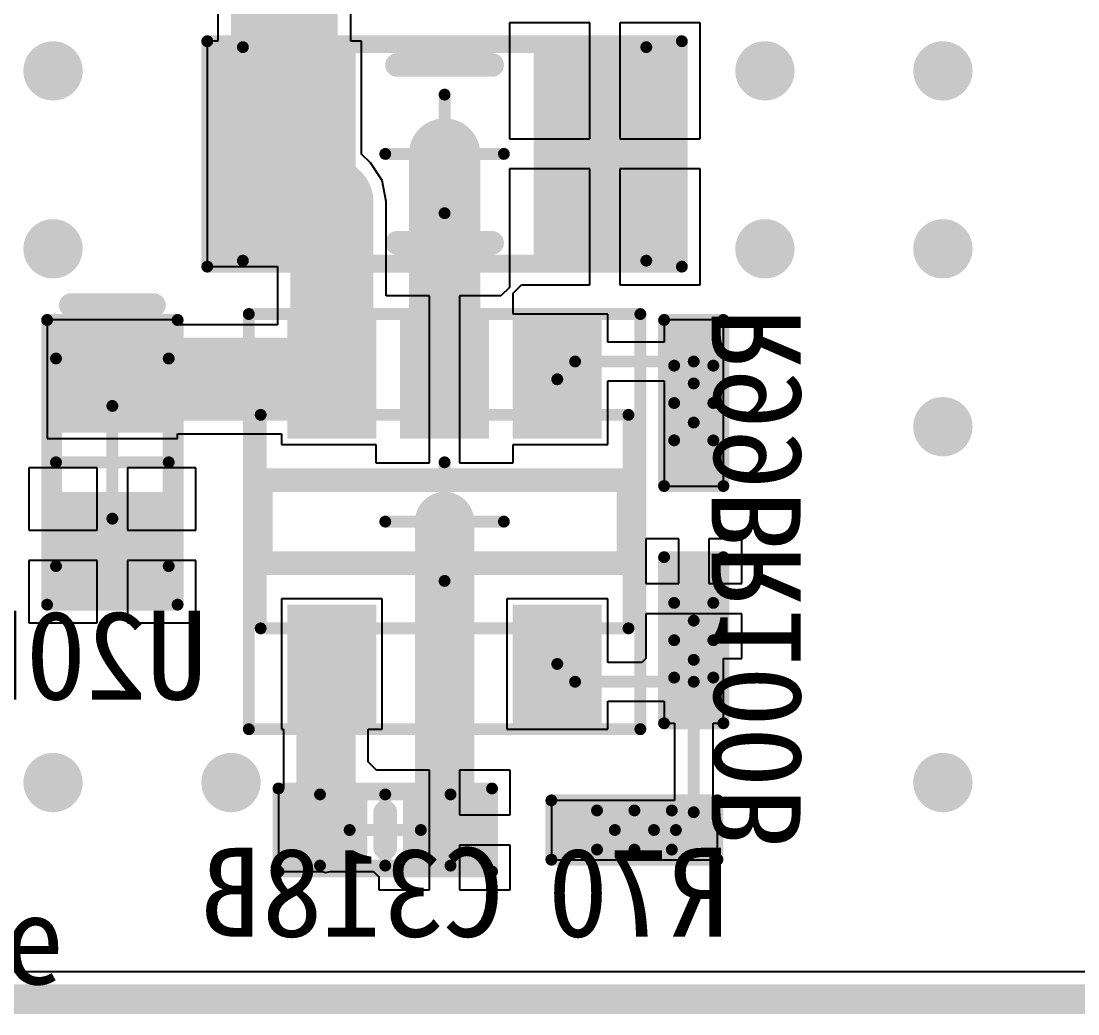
# Model space of a CAD drawing. Header units: millimetres. Extents: x 15 to 120, y 22 to 104.
# Drawn here: x 58.23 to 67.14, y 25.05 to 33.42 of the extents above; entities that cross this region are included whole.
import ezdxf

# ---------------------------------------------------------------- set-up
doc = ezdxf.new("R2010")
doc.units = ezdxf.units.MM
for name, color, linetype in [('BottomLayer', 5, 'Continuous'), ('BottomOverlay', 54, 'Continuous'), ('BottomPaste', 16, 'Continuous'), ('BottomSolder', 6, 'Continuous'), ('KeepOutLayer', 6, 'Continuous'), ('Mechanical1', 6, 'Continuous'), ('Mechanical13', 56, 'Continuous'), ('Mechanical15', 56, 'Continuous'), ('MultiLayer', 9, 'Continuous'), ('TopLayer', 1, 'Continuous')]:
    doc.layers.add(name, color=color, linetype=linetype)

msp = doc.modelspace()

# ---------------------------------------------------------------- linework, layer by layer
at = {"layer": 'BottomLayer'}
for p, q in [((61.0107746, 33.24999954), (61.0107746, 35.94000178)), ((59.88922744, 35.70772132), (59.88922744, 33.24999954)), ((63.0230007, 33.40399974), (62.3460018, 33.40399974)), ((62.3460018, 33.40399974), (62.3460018, 32.42700144)), ((63.0230007, 32.42700144), (63.0230007, 33.40399974)), ((63.9539996, 33.40399974), (63.27700069999999, 33.40399974)), ((63.27700069999999, 33.40399974), (63.27700069999999, 32.42700144)), ((63.9539996, 32.42700144), (63.9539996, 33.40399974)), ((59.88922744, 33.24999954), (59.80000232, 33.24999954)), ((59.80000232, 33.24999954), (59.80000232, 31.35000334)), ((61.09999972, 33.24999954), (61.0107746, 33.24999954)), ((61.09999972, 32.29886606), (61.09999972, 33.24999954)), ((62.3460018, 32.42700144), (63.0230007, 32.42700144)), ((63.27700069999999, 32.42700144), (63.9539996, 32.42700144)), ((61.17443187999999, 32.2244339), (61.09999972, 32.29886606)), ((61.27389066, 32.07558228), (61.17443187999999, 32.2244339)), ((63.0230007, 32.17300144), (62.3460018, 32.17300144)), ((62.3460018, 32.17300144), (62.3460018, 31.19600822)), ((63.0230007, 31.19600314), (63.0230007, 32.17300144)), ((63.9539996, 32.17300144), (63.27700069999999, 32.17300144)), ((63.27700069999999, 32.17300144), (63.27700069999999, 31.19600314)), ((63.9539996, 31.19600314), (63.9539996, 32.17300144)), ((61.30881565999999, 31.90000224), (61.27389066, 32.07558228)), ((61.30881565999999, 31.10399926), (61.30881565999999, 31.90000224)), ((59.80000232, 31.35000334), (60.39118478, 31.35000334)), ((60.39118478, 31.35000334), (60.39118478, 30.8588156)), ((62.34599672, 31.17470778), (62.2752882, 31.10399926)), ((62.3460018, 31.19600822), (62.34599672, 31.19600822)), ((62.34599672, 31.19600822), (62.34599672, 31.17470778)), ((62.37900655999999, 31.12529462), (62.44971508, 31.19600314)), ((62.44971508, 31.19600314), (63.0230007, 31.19600314)), ((63.27700069999999, 31.19600314), (63.9539996, 31.19600314)), ((61.67300085999999, 31.10399926), (61.30881565999999, 31.10399926)), ((61.67300085999999, 30.40000016), (61.67300085999999, 31.10399926)), ((62.2752882, 31.10399926), (61.92700086, 31.10399926)), ((61.92700086, 31.10399926), (61.92700086, 30.40000016)), ((62.37900148, 30.94999906), (62.37900148, 31.10399418)), ((62.37900148, 31.10399418), (62.37900655999999, 31.10399418)), ((62.37900655999999, 31.10399418), (62.37900655999999, 31.12529462)), ((63.17499938, 30.94999906), (62.37900148, 30.94999906)), ((63.17499938, 30.71236174), (63.17499938, 30.94999906)), ((59.54999773999999, 30.89999916), (58.44999994, 30.89999916)), ((58.44999994, 30.89999916), (58.44999994, 29.90000116)), ((59.54999773999999, 30.8588156), (59.54999773999999, 30.89999916)), ((60.39118478, 30.8588156), (59.54999773999999, 30.8588156)), ((64.15000377999999, 30.9000017), (63.65000478, 30.9000017)), ((63.65000478, 30.9000017), (63.65000478, 30.71236174)), ((64.15000377999999, 30.2707167), (64.15000377999999, 30.9000017)), ((63.65000478, 30.71236174), (63.17499938, 30.71236174)), ((61.67300085999999, 29.69600106), (61.67300085999999, 30.40000016)), ((61.92700086, 30.40000016), (61.92700086, 29.69600106)), ((63.17499938, 29.85000126), (63.17499938, 30.38764306)), ((63.17499938, 30.38764306), (63.65000478, 30.38764306)), ((63.65000478, 30.38764306), (63.65000478, 30.27071924)), ((63.65000478, 30.27071924), (63.65000224, 30.2707167)), ((63.65000224, 30.2707167), (63.65000478, 30.27071416)), ((63.65000478, 30.27071416), (63.65000224, 30.2000031)), ((63.65000224, 30.2000031), (63.65000224, 30.20000056)), ((63.65000224, 30.20000056), (63.65000224, 30.20000056)), ((63.65000224, 30.20000056), (63.65000478, 30.12929204)), ((64.15000377999999, 30.27071416), (64.15000632, 30.2707167)), ((64.15000632, 30.2707167), (64.15000377999999, 30.2707167)), ((64.15000632, 30.2000031), (64.15000377999999, 30.27071416)), ((64.15000377999999, 30.12929204), (64.15000632, 30.20000056)), ((64.15000632, 30.20000056), (64.15000632, 30.2000031)), ((64.15000632, 30.2000031), (64.15000632, 30.2000031)), ((63.65000478, 30.12929204), (63.65000224, 30.1292895)), ((63.65000224, 30.1292895), (63.65000478, 30.1292895)), ((63.65000478, 30.1292895), (63.65000478, 29.50000196)), ((64.15000632, 30.1292895), (64.15000377999999, 30.12929204)), ((64.15000377999999, 30.12928696), (64.15000632, 30.1292895)), ((64.15000377999999, 29.50000196), (64.15000377999999, 30.12928696)), ((59.54999773999999, 29.90000116), (59.54999773999999, 29.94118472)), ((59.54999773999999, 29.94118472), (60.42499979999999, 29.94118472)), ((60.42499979999999, 29.94118472), (60.42499979999999, 29.85000126)), ((58.44999994, 29.90000116), (59.54999773999999, 29.90000116)), ((60.42499979999999, 29.85000126), (61.22100024, 29.85000126)), ((61.22100024, 29.85000126), (61.22100024, 29.69600106)), ((62.37900148, 29.69600106), (62.37900148, 29.85000126)), ((62.37900148, 29.85000126), (63.17499938, 29.85000126)), ((61.22100024, 29.69600106), (61.67300085999999, 29.69600106)), ((61.92700086, 29.69600106), (62.37900148, 29.69600106)), ((58.87299883999999, 29.65399962), (58.29599974, 29.65399962)), ((58.29599974, 29.65399962), (58.29599974, 29.12700042)), ((58.87299883999999, 29.12700042), (58.87299883999999, 29.65399962)), ((59.70399793999999, 29.65399962), (59.12699884, 29.65399962)), ((59.12699884, 29.65399962), (59.12699884, 29.12700042)), ((59.70399793999999, 29.12700042), (59.70399793999999, 29.65399962)), ((63.65000478, 29.50000196), (64.15000377999999, 29.50000196)), ((58.29599974, 29.12700042), (58.87299883999999, 29.12700042)), ((59.12699884, 29.12700042), (59.70399793999999, 29.12700042)), ((63.77299919999999, 29.05399828), (63.4959995, 29.05399828)), ((63.4959995, 29.05399828), (63.4959995, 28.67699878)), ((63.77299919999999, 28.67699878), (63.77299919999999, 29.05399828)), ((64.3039989, 29.05399828), (64.02699919999999, 29.05399828)), ((64.02699919999999, 29.05399828), (64.02699919999999, 28.67699878)), ((64.3039989, 28.67699878), (64.3039989, 29.05399828)), ((58.87299883999999, 28.87300042), (58.29599974, 28.87300042)), ((58.29599974, 28.87300042), (58.29599974, 28.34600122)), ((58.87299883999999, 28.34600122), (58.87299883999999, 28.87300042)), ((59.70399793999999, 28.87300042), (59.12699884, 28.87300042)), ((59.12699884, 28.87300042), (59.12699884, 28.34600122)), ((59.70399793999999, 28.34600122), (59.70399793999999, 28.87300042)), ((63.4959995, 28.67699878), (63.77299919999999, 28.67699878)), ((64.02699919999999, 28.67699878), (64.3039989, 28.67699878)), ((61.27500063999999, 28.54999878), (60.42499979999999, 28.54999878)), ((60.42499979999999, 28.54999878), (60.42499979999999, 27.45000098)), ((61.27500063999999, 27.45000098), (61.27500063999999, 28.54999878)), ((63.17499938, 28.54999878), (62.32499854, 28.54999878)), ((62.32499854, 28.54999878), (62.32499854, 27.45000098)), ((63.17499938, 28.01235698), (63.17499938, 28.54999878)), ((64.3039989, 28.42299878), (63.4959995, 28.42299878)), ((63.4959995, 28.42299878), (63.4959995, 28.04600182)), ((64.3039989, 28.04599928), (64.3039989, 28.42299878)), ((58.29599974, 28.34600122), (58.87299883999999, 28.34600122)), ((59.12699884, 28.34600122), (59.70399793999999, 28.34600122)), ((63.46235212, 28.01235698), (63.17499938, 28.01235698)), ((63.4959995, 28.04600436), (63.46235212, 28.01235698)), ((63.4959995, 28.04600182), (63.4959995, 28.04600436)), ((63.4959995, 28.04600182), (63.4959995, 28.04600182)), ((64.1499987, 27.49999834), (64.1499987, 28.04599928)), ((64.1499987, 28.04599928), (64.3039989, 28.04599928)), ((63.17499938, 27.45000098), (63.17499938, 27.6876383)), ((63.17499938, 27.6876383), (63.6499997, 27.6876383)), ((63.6499997, 27.6876383), (63.6499997, 27.49999834)), ((60.42499979999999, 27.45000098), (60.44314556, 27.45000098)), ((60.44314556, 27.45000098), (60.44314556, 26.9499969)), ((61.15686015999999, 27.1747107), (61.15686015999999, 27.45000098)), ((61.15686015999999, 27.45000098), (61.27500063999999, 27.45000098)), ((62.32499854, 27.45000098), (63.17499938, 27.45000098)), ((63.6499997, 27.49999834), (63.73763985999999, 27.49999834)), ((63.73763985999999, 27.49999834), (63.73763985999999, 26.85000218)), ((64.06235853999999, 26.85000218), (64.06235853999999, 27.49999834)), ((64.06235853999999, 27.49999834), (64.1499987, 27.49999834)), ((61.22757121999999, 27.10399964), (61.15686015999999, 27.1747107)), ((61.24600654, 27.10399964), (61.22757121999999, 27.10399964)), ((61.24600654, 27.1039971), (61.24600654, 27.10399964)), ((61.6730034, 27.1039971), (61.24600654, 27.1039971)), ((61.6730034, 26.5999976), (61.6730034, 27.1039971)), ((62.3540028, 27.1039971), (61.9270034, 27.1039971)), ((61.9270034, 27.1039971), (61.9270034, 26.7269976)), ((62.3540028, 26.7269976), (62.3540028, 27.1039971)), ((60.44314556, 26.9499969), (60.40000366, 26.9499969)), ((60.40000366, 26.9499969), (60.40000366, 26.2499983)), ((63.3292866, 26.85000218), (62.69999906, 26.85000218)), ((62.69999906, 26.85000218), (62.69999906, 26.35000318)), ((63.32928913999999, 26.85000218), (63.3292866, 26.85000472)), ((63.3292866, 26.85000472), (63.3292866, 26.85000218)), ((63.39999766, 26.85000472), (63.32928913999999, 26.85000218)), ((63.40000019999999, 26.85000472), (63.39999766, 26.85000472)), ((63.39999766, 26.85000472), (63.39999766, 26.85000472)), ((63.47071125999999, 26.85000218), (63.40000019999999, 26.85000472)), ((63.4707138, 26.85000472), (63.47071125999999, 26.85000218)), ((63.47071634, 26.85000218), (63.4707138, 26.85000472)), ((63.73763985999999, 26.85000218), (63.47071634, 26.85000218)), ((64.0999988, 26.85000218), (64.06235853999999, 26.85000218)), ((64.0999988, 26.35000318), (64.0999988, 26.85000218)), ((61.9270034, 26.7269976), (62.3540028, 26.7269976)), ((61.6730034, 26.0959981), (61.6730034, 26.5999976)), ((62.3540028, 26.4729976), (61.9270034, 26.4729976)), ((61.9270034, 26.4729976), (61.9270034, 26.0959981)), ((62.3540028, 26.0959981), (62.3540028, 26.4729976)), ((62.69999906, 26.35000318), (63.32928406, 26.35000318)), ((63.32928406, 26.35000318), (63.3292866, 26.35000064)), ((63.3292866, 26.35000064), (63.32928913999999, 26.35000318)), ((63.32928913999999, 26.35000318), (63.39999766, 26.35000064)), ((63.39999766, 26.35000064), (63.40000019999999, 26.35000064)), ((63.40000019999999, 26.35000064), (63.47071125999999, 26.35000318)), ((63.40000019999999, 26.35000064), (63.40000019999999, 26.35000064)), ((63.47071125999999, 26.35000318), (63.4707138, 26.35000064)), ((63.4707138, 26.35000064), (63.4707138, 26.35000318)), ((63.4707138, 26.35000318), (64.0999988, 26.35000318)), ((60.40000366, 26.2499983), (60.76552744, 26.2499983)), ((60.76552744, 26.2499983), (60.80000286, 26.2431403)), ((60.80000286, 26.2431403), (60.83447828, 26.2499983)), ((60.83447828, 26.2499983), (61.17528786, 26.2499983)), ((61.17528786, 26.2499983), (61.17529039999999, 26.24999576)), ((61.17529039999999, 26.24999576), (61.17529294, 26.2499983)), ((61.17529294, 26.2499983), (61.19999952, 26.24999576)), ((61.19999952, 26.24999576), (61.246004, 26.20399382)), ((61.246004, 26.20399382), (61.246004, 26.0959981)), ((61.246004, 26.0959981), (61.6730034, 26.0959981)), ((61.9270034, 26.0959981), (62.3540028, 26.0959981)), ((70.29608241999999, 25.40391922), (53.70392104, 25.40391922))]:
    msp.add_line(p, q, dxfattribs=at)
for points, const_width in [([(60.45000101999999, 32.30000144), (60.45000101999999, 35.94000178)], 0.90000074), ([(60.45000101999999, 32.30000144), (60.85000022, 31.90000224)], 0.7000011399999999), ([(61.80000086, 30.40000016), (61.80000086, 32.30000144)], 0.5999987999999999), ([(60.85000022, 30.40000016), (60.85000022, 31.90000224)], 0.7000011399999999), ([(58.99999884, 30.40000016), (60.85000022, 30.40000016)], 0.7000011399999999), ([(62.74999896, 30.40000016), (62.9000012, 30.5500024)], 0.0999998), ([(62.9000012, 30.5500024), (63.90000428, 30.5500024)], 0.0999998), ([(61.80000086, 29.20000002), (61.80000339999999, 29.19999748)], 0.499999), ([(61.80000339999999, 26.5999976), (61.80000339999999, 29.19999748)], 0.499999), ([(60.80000286, 27.95000252), (60.85000022, 27.99999988)], 0.499999), ([(60.80000286, 26.5999976), (60.80000286, 27.95000252)], 0.499999), ([(62.74999896, 27.99999988), (62.9000012, 27.84999764)], 0.0999998), ([(62.9000012, 27.84999764), (63.8999992, 27.84999764)], 0.0999998), ([(63.8999992, 26.75000238), (63.8999992, 27.84999764)], 0.0999998), ([(63.74999949999999, 26.60000268), (63.8999992, 26.75000238)], 0.0999998)]:
    msp.add_lwpolyline(points, dxfattribs=dict(at, const_width=const_width))
for points, const_width in [([(58.37498358, 32.99998988, 1), (58.62498054, 32.99998988, 1)], 0.2499995), ([(62.83750196, 33.09999984, 1), (62.96250044, 33.09999984, 1)], 0.12499848), ([(63.43750076, 33.09999984, 1), (63.56249923999999, 33.09999984, 1)], 0.12499848), ([(64.37498174, 32.99998988, 1), (64.6249787, 32.99998988, 1)], 0.2499995), ([(65.87498128, 32.99998988, 1), (66.12497823999999, 32.99998988, 1)], 0.2499995), ([(62.83750196, 32.80000044, 1), (62.96250044, 32.80000044, 1)], 0.12499848), ([(63.43750076, 32.80000044, 1), (63.56249923999999, 32.80000044, 1)], 0.12499848), ([(60.2250002, 32.30000144, 1), (60.67500183999999, 32.30000144, 1)], 0.4499991), ([(60.2750001, 32.30000144, 1), (60.62500194, 32.30000144, 1)], 0.3499993), ([(61.65000116, 32.30000144, 1), (61.95000056, 32.30000144, 1)], 0.2999994), ([(62.83750196, 32.50000104, 1), (62.96250044, 32.50000104, 1)], 0.12499848), ([(63.43750076, 32.50000104, 1), (63.56249923999999, 32.50000104, 1)], 0.12499848), ([(61.67500238, 32.30000144, 1), (61.92499934, 32.30000144, 1)], 0.2499995), ([(60.6749993, 31.90000224, 1), (61.02500113999999, 31.90000224, 1)], 0.3499993), ([(60.6749993, 31.90000224, 1), (61.02500113999999, 31.90000224, 1)], 0.3499993), ([(62.83750196, 32.20000164, 1), (62.96250044, 32.20000164, 1)], 0.12499848), ([(63.43750076, 32.20000164, 1), (63.56249923999999, 32.20000164, 1)], 0.12499848), ([(62.83750196, 31.90000224, 1), (62.96250044, 31.90000224, 1)], 0.12499848), ([(63.43750076, 31.90000224, 1), (63.56249923999999, 31.90000224, 1)], 0.12499848), ([(58.37498358, 31.49999034, 1), (58.62498054, 31.49999034, 1)], 0.2499995), ([(62.83750196, 31.60000284, 1), (62.96250044, 31.60000284, 1)], 0.12499848), ([(63.43750076, 31.60000284, 1), (63.56249923999999, 31.60000284, 1)], 0.12499848), ([(64.37498174, 31.49999034, 1), (64.6249787, 31.49999034, 1)], 0.2499995), ([(65.87498128, 31.49999034, 1), (66.12497823999999, 31.49999034, 1)], 0.2499995), ([(58.82499791999999, 30.40000016, 1), (59.17499976, 30.40000016, 1)], 0.3499993), ([(60.6749993, 30.40000016, 1), (61.02500113999999, 30.40000016, 1)], 0.3499993), ([(60.6749993, 30.40000016, 1), (61.02500113999999, 30.40000016, 1)], 0.3499993), ([(61.65000116, 30.40000016, 1), (61.95000056, 30.40000016, 1)], 0.2999994), ([(63.83750504, 30.5500024, 1), (63.96250352, 30.5500024, 1)], 0.12499848), ([(62.87500252, 30.5500024, 1), (62.92499987999999, 30.5500024, 1)], 0.0499999), ([(62.87500252, 30.5500024, 1), (62.92499987999999, 30.5500024, 1)], 0.0499999), ([(63.87500559999999, 30.5500024, 1), (63.92500295999999, 30.5500024, 1)], 0.0499999), ([(62.72500028, 30.40000016, 1), (62.77499764, 30.40000016, 1)], 0.0499999), ([(65.87498128, 29.9999908, 1), (66.12497823999999, 29.9999908, 1)], 0.2499995), ([(63.83750504, 29.85000126, 1), (63.96250352, 29.85000126, 1)], 0.12499848), ([(58.63750274, 29.29999982, 1), (58.76250122, 29.29999982, 1)], 0.12499848), ([(59.23750154, 29.29999982, 1), (59.36250002, 29.29999982, 1)], 0.12499848), ([(61.67500238, 29.20000002, 1), (61.92499934, 29.20000002, 1)], 0.2499995), ([(61.67500238, 29.20000002, 1), (61.92499934, 29.20000002, 1)], 0.2499995), ([(61.67500492, 29.19999748, 1), (61.92500188, 29.19999748, 1)], 0.2499995), ([(61.67500492, 29.19999748, 1), (61.92500188, 29.19999748, 1)], 0.2499995), ([(58.63750274, 29.00000042, 1), (58.76250122, 29.00000042, 1)], 0.12499848), ([(59.23750154, 29.00000042, 1), (59.36250002, 29.00000042, 1)], 0.12499848), ([(58.63750274, 28.70000102, 1), (58.76250122, 28.70000102, 1)], 0.12499848), ([(59.23750154, 28.70000102, 1), (59.36250002, 28.70000102, 1)], 0.12499848), ([(63.83749996, 28.54999878, 1), (63.96249844, 28.54999878, 1)], 0.12499848), ([(60.72500174, 27.99999988, 1), (60.97499869999999, 27.99999988, 1)], 0.2499995), ([(60.67500438, 27.95000252, 1), (60.92500133999999, 27.95000252, 1)], 0.2499995), ([(60.67500438, 27.95000252, 1), (60.92500133999999, 27.95000252, 1)], 0.2499995), ([(62.72500028, 27.99999988, 1), (62.77499764, 27.99999988, 1)], 0.0499999), ([(63.83749996, 27.84999764, 1), (63.96249844, 27.84999764, 1)], 0.12499848), ([(62.87500252, 27.84999764, 1), (62.92499987999999, 27.84999764, 1)], 0.0499999), ([(62.87500252, 27.84999764, 1), (62.92499987999999, 27.84999764, 1)], 0.0499999), ([(63.87500051999999, 27.84999764, 1), (63.92499788, 27.84999764, 1)], 0.0499999), ([(63.87500051999999, 27.84999764, 1), (63.92499788, 27.84999764, 1)], 0.0499999), ([(58.37498358, 26.99999172, 1), (58.62498054, 26.99999172, 1)], 0.2499995), ([(59.87498312, 26.99999172, 1), (60.12498007999999, 26.99999172, 1)], 0.2499995), ([(65.87498128, 26.99999172, 1), (66.12497823999999, 26.99999172, 1)], 0.2499995), ([(60.67500438, 26.5999976, 1), (60.92500133999999, 26.5999976, 1)], 0.2499995), ([(60.63750128, 26.69999994, 1), (60.76249976, 26.69999994, 1)], 0.12499848), ([(61.67500492, 26.5999976, 1), (61.92500188, 26.5999976, 1)], 0.2499995), ([(63.03750156, 26.60000014, 1), (63.16250004, 26.60000014, 1)], 0.12499848), ([(63.87500051999999, 26.75000238, 1), (63.92499788, 26.75000238, 1)], 0.0499999), ([(63.87500051999999, 26.75000238, 1), (63.92499788, 26.75000238, 1)], 0.0499999), ([(63.72500082, 26.60000268, 1), (63.77499818, 26.60000268, 1)], 0.0499999), ([(60.83750087999999, 26.50000034, 1), (60.96249936, 26.50000034, 1)], 0.12499848)]:
    msp.add_lwpolyline(points, format="xyb", close=True, dxfattribs=dict(at, const_width=const_width))
for points in [[(60.99999991999999, 31.45000314), (60.99999991999999, 33.14999974), (59.90000212, 31.45000314), (59.90000212, 33.14999974)], [(63.6999996, 31.45000314), (63.6999996, 33.14999974), (62.60000179999999, 31.45000314), (62.60000179999999, 33.14999974)], [(61.17500084, 30.84999926), (60.52499959999999, 30.84999926), (61.17500084, 29.95000106), (60.52499959999999, 29.95000106)], [(62.12500147999999, 30.84999926), (61.47500024, 30.84999926), (62.12500147999999, 29.95000106), (61.47500024, 29.95000106)], [(63.07499958, 30.84999926), (62.42499833999999, 30.84999926), (63.07499958, 29.95000106), (62.42499833999999, 29.95000106)], [(59.44999794, 30.79999936), (58.54999974, 30.79999936), (59.44999794, 30.00000096), (58.54999974, 30.00000096)], [(63.75000458, 30.3000029), (64.05000398, 30.3000029), (63.75000458, 30.8000019), (64.05000398, 30.8000019)], [(63.75000458, 29.60000176), (64.05000398, 29.60000176), (63.75000458, 30.10000076), (64.05000398, 30.10000076)], [(59.44999794, 29.39999962), (58.54999974, 29.39999962), (59.44999794, 28.60000122), (58.54999974, 28.60000122)], [(64.04999889999999, 28.79999828), (63.74999949999999, 28.79999828), (64.04999889999999, 28.29999928), (63.74999949999999, 28.29999928)], [(61.17500084, 28.44999898), (60.52499959999999, 28.44999898), (61.17500084, 27.55000078), (60.52499959999999, 27.55000078)], [(63.07499958, 28.44999898), (62.42499833999999, 28.44999898), (63.07499958, 27.55000078), (62.42499833999999, 27.55000078)], [(64.04999889999999, 28.09999714), (63.74999949999999, 28.09999714), (64.04999889999999, 27.59999814), (63.74999949999999, 27.59999814)], [(60.50000345999999, 26.8499971), (60.50000345999999, 26.3499981), (61.10000226, 26.8499971), (61.10000226, 26.3499981)], [(61.500004, 26.8499971), (61.500004, 26.3499981), (62.1000028, 26.8499971), (62.1000028, 26.3499981)], [(63.29999786, 26.45000298), (63.29999786, 26.75000238), (62.79999886, 26.45000298), (62.79999886, 26.75000238)], [(63.999999, 26.45000298), (63.999999, 26.75000238), (63.5, 26.45000298), (63.5, 26.75000238)]]:
    msp.add_solid(points, dxfattribs=at)
at = {"layer": 'BottomOverlay', "const_width": 0.1999996}
for points in [[(61.40000165999999, 33.05000248), (62.20000005999999, 33.05000248)], [(61.40000165999999, 31.55000294), (62.20000005999999, 31.55000294)], [(58.64999954, 31.02506622), (59.35000067999999, 31.02506622)], [(60.25000142, 29.54999932), (63.3500003, 29.54999932)], [(60.25000142, 28.85000072), (60.25000142, 29.54999932)], [(63.3500003, 28.85000072), (63.3500003, 29.54999932)], [(60.25000142, 28.85000072), (63.3500003, 28.85000072)], [(61.30000185999999, 26.45000044), (61.30000185999999, 26.74999984)]]:
    msp.add_lwpolyline(points, dxfattribs=at)
at = {"layer": 'BottomOverlay'}
for points, const_width in [([(61.35000176, 33.05000248, 1), (61.45000156, 33.05000248, 1)], 0.0999998), ([(62.15000016, 33.05000248, 1), (62.24999996, 33.05000248, 1)], 0.0999998), ([(61.35000176, 31.55000294, 1), (61.45000156, 31.55000294, 1)], 0.0999998), ([(62.15000016, 31.55000294, 1), (62.24999996, 31.55000294, 1)], 0.0999998), ([(58.59999964, 31.02506622, 1), (58.69999944, 31.02506622, 1)], 0.0999998), ([(59.30000078, 31.02506622, 1), (59.40000058, 31.02506622, 1)], 0.0999998), ([(60.10000171999999, 30.40000016, 1), (59.84999968, 30.40000016, 1)], 0.2499995), ([(59.78750044, 30.40000016, 1), (59.91249892, 30.40000016, 1)], 0.12499848), ([(60.03750247999999, 30.40000016, 1), (60.16250096, 30.40000016, 1)], 0.12499848), ([(60.20000151999999, 29.54999932, 1), (60.30000132, 29.54999932, 1)], 0.0999998), ([(60.20000151999999, 29.54999932, 1), (60.30000132, 29.54999932, 1)], 0.0999998), ([(63.30000039999999, 29.54999932, 1), (63.40000019999999, 29.54999932, 1)], 0.0999998), ([(63.30000039999999, 29.54999932, 1), (63.40000019999999, 29.54999932, 1)], 0.0999998), ([(60.20000151999999, 28.85000072, 1), (60.30000132, 28.85000072, 1)], 0.0999998), ([(60.20000151999999, 28.85000072, 1), (60.30000132, 28.85000072, 1)], 0.0999998), ([(63.30000039999999, 28.85000072, 1), (63.40000019999999, 28.85000072, 1)], 0.0999998), ([(63.30000039999999, 28.85000072, 1), (63.40000019999999, 28.85000072, 1)], 0.0999998), ([(61.25000196, 26.74999984, 1), (61.35000176, 26.74999984, 1)], 0.0999998), ([(61.25000196, 26.45000044, 1), (61.35000176, 26.45000044, 1)], 0.0999998)]:
    msp.add_lwpolyline(points, format="xyb", close=True, dxfattribs=dict(at, const_width=const_width))
at = {"layer": 'BottomPaste'}
for points in [[(60.99999991999999, 31.45000314), (60.99999991999999, 33.14999974), (59.90000212, 31.45000314), (59.90000212, 33.14999974)], [(60.99999991999999, 31.45000314), (60.99999991999999, 33.14999974), (59.90000212, 31.45000314), (59.90000212, 33.14999974)], [(63.6999996, 31.45000314), (63.6999996, 33.14999974), (62.60000179999999, 31.45000314), (62.60000179999999, 33.14999974)], [(63.6999996, 31.45000314), (63.6999996, 33.14999974), (62.60000179999999, 31.45000314), (62.60000179999999, 33.14999974)], [(61.17500084, 30.84999926), (60.52499959999999, 30.84999926), (61.17500084, 29.95000106), (60.52499959999999, 29.95000106)], [(61.17500084, 30.84999926), (60.52499959999999, 30.84999926), (61.17500084, 29.95000106), (60.52499959999999, 29.95000106)], [(62.12500147999999, 30.84999926), (61.47500024, 30.84999926), (62.12500147999999, 29.95000106), (61.47500024, 29.95000106)], [(62.12500147999999, 30.84999926), (61.47500024, 30.84999926), (62.12500147999999, 29.95000106), (61.47500024, 29.95000106)], [(63.07499958, 30.84999926), (62.42499833999999, 30.84999926), (63.07499958, 29.95000106), (62.42499833999999, 29.95000106)], [(63.07499958, 30.84999926), (62.42499833999999, 30.84999926), (63.07499958, 29.95000106), (62.42499833999999, 29.95000106)], [(59.44999794, 30.79999936), (58.54999974, 30.79999936), (59.44999794, 30.00000096), (58.54999974, 30.00000096)], [(59.44999794, 30.79999936), (58.54999974, 30.79999936), (59.44999794, 30.00000096), (58.54999974, 30.00000096)], [(63.75000458, 30.3000029), (64.05000398, 30.3000029), (63.75000458, 30.8000019), (64.05000398, 30.8000019)], [(63.75000458, 30.3000029), (64.05000398, 30.3000029), (63.75000458, 30.8000019), (64.05000398, 30.8000019)], [(63.75000458, 29.60000176), (64.05000398, 29.60000176), (63.75000458, 30.10000076), (64.05000398, 30.10000076)], [(63.75000458, 29.60000176), (64.05000398, 29.60000176), (63.75000458, 30.10000076), (64.05000398, 30.10000076)], [(59.44999794, 29.39999962), (58.54999974, 29.39999962), (59.44999794, 28.60000122), (58.54999974, 28.60000122)], [(59.44999794, 29.39999962), (58.54999974, 29.39999962), (59.44999794, 28.60000122), (58.54999974, 28.60000122)], [(64.04999889999999, 28.79999828), (63.74999949999999, 28.79999828), (64.04999889999999, 28.29999928), (63.74999949999999, 28.29999928)], [(64.04999889999999, 28.79999828), (63.74999949999999, 28.79999828), (64.04999889999999, 28.29999928), (63.74999949999999, 28.29999928)], [(61.17500084, 28.44999898), (60.52499959999999, 28.44999898), (61.17500084, 27.55000078), (60.52499959999999, 27.55000078)], [(61.17500084, 28.44999898), (60.52499959999999, 28.44999898), (61.17500084, 27.55000078), (60.52499959999999, 27.55000078)], [(63.07499958, 28.44999898), (62.42499833999999, 28.44999898), (63.07499958, 27.55000078), (62.42499833999999, 27.55000078)], [(63.07499958, 28.44999898), (62.42499833999999, 28.44999898), (63.07499958, 27.55000078), (62.42499833999999, 27.55000078)], [(64.04999889999999, 28.09999714), (63.74999949999999, 28.09999714), (64.04999889999999, 27.59999814), (63.74999949999999, 27.59999814)], [(64.04999889999999, 28.09999714), (63.74999949999999, 28.09999714), (64.04999889999999, 27.59999814), (63.74999949999999, 27.59999814)], [(60.50000345999999, 26.8499971), (60.50000345999999, 26.3499981), (61.10000226, 26.8499971), (61.10000226, 26.3499981)], [(60.50000345999999, 26.8499971), (60.50000345999999, 26.3499981), (61.10000226, 26.8499971), (61.10000226, 26.3499981)], [(61.500004, 26.8499971), (61.500004, 26.3499981), (62.1000028, 26.8499971), (62.1000028, 26.3499981)], [(61.500004, 26.8499971), (61.500004, 26.3499981), (62.1000028, 26.8499971), (62.1000028, 26.3499981)], [(63.29999786, 26.45000298), (63.29999786, 26.75000238), (62.79999886, 26.45000298), (62.79999886, 26.75000238)], [(63.29999786, 26.45000298), (63.29999786, 26.75000238), (62.79999886, 26.45000298), (62.79999886, 26.75000238)], [(63.999999, 26.45000298), (63.999999, 26.75000238), (63.5, 26.45000298), (63.5, 26.75000238)], [(63.999999, 26.45000298), (63.999999, 26.75000238), (63.5, 26.45000298), (63.5, 26.75000238)]]:
    msp.add_solid(points, dxfattribs=at)
at = {"layer": 'BottomSolder', "const_width": 0.17499838}
msp.add_lwpolyline([(63.01250034, 26.60000014, 1), (63.18750126, 26.60000014, 1)], format="xyb", close=True, dxfattribs=at)
msp.add_lwpolyline([(63.01250034, 26.60000014, 1), (63.18750126, 26.60000014, 1)], format="xyb", close=True, dxfattribs=at)
at = {"layer": 'BottomSolder'}
for points in [[(61.04999982, 31.40000324), (61.04999982, 33.19999964), (59.85000221999999, 31.40000324), (59.85000221999999, 33.19999964)], [(61.04999982, 31.40000324), (61.04999982, 33.19999964), (59.85000221999999, 31.40000324), (59.85000221999999, 33.19999964)], [(63.74999949999999, 31.40000324), (63.74999949999999, 33.19999964), (62.5500019, 31.40000324), (62.5500019, 33.19999964)], [(63.74999949999999, 31.40000324), (63.74999949999999, 33.19999964), (62.5500019, 31.40000324), (62.5500019, 33.19999964)], [(59.49999784, 30.84999926), (58.49999983999999, 30.84999926), (59.49999784, 29.95000106), (58.49999983999999, 29.95000106)], [(59.49999784, 30.84999926), (58.49999983999999, 30.84999926), (59.49999784, 29.95000106), (58.49999983999999, 29.95000106)], [(61.22500074, 30.89999916), (60.4749997, 30.89999916), (61.22500074, 29.90000116), (60.4749997, 29.90000116)], [(61.22500074, 30.89999916), (60.4749997, 30.89999916), (61.22500074, 29.90000116), (60.4749997, 29.90000116)], [(62.17500138, 30.89999916), (61.42500034, 30.89999916), (62.17500138, 29.90000116), (61.42500034, 29.90000116)], [(62.17500138, 30.89999916), (61.42500034, 30.89999916), (62.17500138, 29.90000116), (61.42500034, 29.90000116)], [(63.12499948, 30.89999916), (62.37499844, 30.89999916), (63.12499948, 29.90000116), (62.37499844, 29.90000116)], [(63.12499948, 30.89999916), (62.37499844, 30.89999916), (63.12499948, 29.90000116), (62.37499844, 29.90000116)], [(63.70000468, 30.250003), (64.10000388, 30.250003), (63.70000468, 30.8500018), (64.10000388, 30.8500018)], [(63.70000468, 30.250003), (64.10000388, 30.250003), (63.70000468, 30.8500018), (64.10000388, 30.8500018)], [(63.70000468, 29.55000186), (64.10000388, 29.55000186), (63.70000468, 30.15000066), (64.10000388, 30.15000066)], [(63.70000468, 29.55000186), (64.10000388, 29.55000186), (63.70000468, 30.15000066), (64.10000388, 30.15000066)], [(59.49999784, 29.44999952), (58.49999983999999, 29.44999952), (59.49999784, 28.55000132), (58.49999983999999, 28.55000132)], [(59.49999784, 29.44999952), (58.49999983999999, 29.44999952), (59.49999784, 28.55000132), (58.49999983999999, 28.55000132)], [(64.0999988, 28.84999818), (63.6999996, 28.84999818), (64.0999988, 28.24999938), (63.6999996, 28.24999938)], [(64.0999988, 28.84999818), (63.6999996, 28.84999818), (64.0999988, 28.24999938), (63.6999996, 28.24999938)], [(61.22500074, 28.49999888), (60.4749997, 28.49999888), (61.22500074, 27.50000088), (60.4749997, 27.50000088)], [(61.22500074, 28.49999888), (60.4749997, 28.49999888), (61.22500074, 27.50000088), (60.4749997, 27.50000088)], [(63.12499948, 28.49999888), (62.37499844, 28.49999888), (63.12499948, 27.50000088), (62.37499844, 27.50000088)], [(63.12499948, 28.49999888), (62.37499844, 28.49999888), (63.12499948, 27.50000088), (62.37499844, 27.50000088)], [(64.0999988, 28.14999704), (63.6999996, 28.14999704), (64.0999988, 27.54999824), (63.6999996, 27.54999824)], [(64.0999988, 28.14999704), (63.6999996, 28.14999704), (64.0999988, 27.54999824), (63.6999996, 27.54999824)], [(60.45000356, 26.899997), (60.45000356, 26.2999982), (61.15000216, 26.899997), (61.15000216, 26.2999982)], [(60.45000356, 26.899997), (60.45000356, 26.2999982), (61.15000216, 26.899997), (61.15000216, 26.2999982)], [(61.45000409999999, 26.899997), (61.45000409999999, 26.2999982), (62.15000269999999, 26.899997), (62.15000269999999, 26.2999982)], [(61.45000409999999, 26.899997), (61.45000409999999, 26.2999982), (62.15000269999999, 26.899997), (62.15000269999999, 26.2999982)], [(63.34999775999999, 26.40000308), (63.34999775999999, 26.80000228), (62.74999896, 26.40000308), (62.74999896, 26.80000228)], [(63.34999775999999, 26.40000308), (63.34999775999999, 26.80000228), (62.74999896, 26.40000308), (62.74999896, 26.80000228)], [(64.04999889999999, 26.40000308), (64.04999889999999, 26.80000228), (63.4500001, 26.40000308), (63.4500001, 26.80000228)], [(64.04999889999999, 26.40000308), (64.04999889999999, 26.80000228), (63.4500001, 26.40000308), (63.4500001, 26.80000228)]]:
    msp.add_solid(points, dxfattribs=at)
at = {"layer": 'KeepOutLayer', "const_width": 0.1999996}
msp.add_lwpolyline([(53.50000222, 25.2000004), (70.50000124, 25.2000004)], dxfattribs=at)
at = {"layer": 'Mechanical1', "const_width": 0.0999998}
msp.add_lwpolyline([(54.20000336, 25.1000006), (69.40000343999999, 25.1000006)], dxfattribs=at)
at = {"layer": 'Mechanical13', "const_width": 0.0999998}
for points in [[(60.10000171999999, 31.40000324), (60.10000171999999, 33.20000218)], [(60.10000171999999, 33.20000218), (63.5, 33.20000218)], [(63.5, 31.40000324), (63.5, 33.20000218)], [(60.10000171999999, 31.40000324), (63.5, 31.40000324)], [(58.52499852, 30.57500108), (59.47499916, 30.57500108)], [(58.52499852, 28.8249995), (58.52499852, 30.57500108)], [(59.47499916, 28.8249995), (59.47499916, 30.57500108)], [(63.73500334, 30.5150012), (64.06500522, 30.5150012)], [(63.73500334, 29.88500246), (63.73500334, 30.5150012)], [(64.06500522, 29.88500246), (64.06500522, 30.5150012)], [(60.25000142, 28.29999928), (60.25000142, 30.10000076)], [(60.25000142, 30.10000076), (63.3500003, 30.10000076)], [(63.3500003, 28.29999928), (63.3500003, 30.10000076)], [(63.73500334, 29.88500246), (64.06500522, 29.88500246)], [(58.52499852, 28.8249995), (59.47499916, 28.8249995)], [(63.73499826, 28.51499758), (64.06500014, 28.51499758)], [(63.73499826, 27.88499884), (63.73499826, 28.51499758)], [(64.06500014, 27.88499884), (64.06500014, 28.51499758)], [(60.25000142, 28.29999928), (63.3500003, 28.29999928)], [(63.73499826, 27.88499884), (64.06500014, 27.88499884)], [(60.75000296, 26.2999982), (60.75000296, 26.899997)], [(60.75000296, 26.899997), (61.8500033, 26.899997)], [(61.8500033, 26.2999982), (61.8500033, 26.899997)], [(63.08499956, 26.76500362), (63.7149983, 26.76500362)], [(63.08499956, 26.43500174), (63.08499956, 26.76500362)], [(63.7149983, 26.43500174), (63.7149983, 26.76500362)], [(63.08499956, 26.43500174), (63.7149983, 26.43500174)], [(60.75000296, 26.2999982), (61.8500033, 26.2999982)]]:
    msp.add_lwpolyline(points, dxfattribs=at)
at = {"layer": 'Mechanical13', "const_width": 0.0499999}
for points in [[(60.07500304, 33.20000218, 1), (60.1250004, 33.20000218, 1)], [(60.07500304, 33.20000218, 1), (60.1250004, 33.20000218, 1)], [(63.47500132, 33.20000218, 1), (63.52499868, 33.20000218, 1)], [(63.47500132, 33.20000218, 1), (63.52499868, 33.20000218, 1)], [(60.07500304, 31.40000324, 1), (60.1250004, 31.40000324, 1)], [(60.07500304, 31.40000324, 1), (60.1250004, 31.40000324, 1)], [(63.47500132, 31.40000324, 1), (63.52499868, 31.40000324, 1)], [(63.47500132, 31.40000324, 1), (63.52499868, 31.40000324, 1)], [(58.49999983999999, 30.57500108, 1), (58.5499972, 30.57500108, 1)], [(58.49999983999999, 30.57500108, 1), (58.5499972, 30.57500108, 1)], [(59.45000048, 30.57500108, 1), (59.49999784, 30.57500108, 1)], [(59.45000048, 30.57500108, 1), (59.49999784, 30.57500108, 1)], [(63.71000466, 30.5150012, 1), (63.76000201999999, 30.5150012, 1)], [(63.71000466, 30.5150012, 1), (63.76000201999999, 30.5150012, 1)], [(64.04000654, 30.5150012, 1), (64.0900039, 30.5150012, 1)], [(64.04000654, 30.5150012, 1), (64.0900039, 30.5150012, 1)], [(60.22500273999999, 30.10000076, 1), (60.2750001, 30.10000076, 1)], [(60.22500273999999, 30.10000076, 1), (60.2750001, 30.10000076, 1)], [(63.32500161999999, 30.10000076, 1), (63.37499897999999, 30.10000076, 1)], [(63.32500161999999, 30.10000076, 1), (63.37499897999999, 30.10000076, 1)], [(63.71000466, 29.88500246, 1), (63.76000201999999, 29.88500246, 1)], [(63.71000466, 29.88500246, 1), (63.76000201999999, 29.88500246, 1)], [(64.04000654, 29.88500246, 1), (64.0900039, 29.88500246, 1)], [(64.04000654, 29.88500246, 1), (64.0900039, 29.88500246, 1)], [(58.49999983999999, 28.8249995, 1), (58.5499972, 28.8249995, 1)], [(58.49999983999999, 28.8249995, 1), (58.5499972, 28.8249995, 1)], [(59.45000048, 28.8249995, 1), (59.49999784, 28.8249995, 1)], [(59.45000048, 28.8249995, 1), (59.49999784, 28.8249995, 1)], [(63.70999957999999, 28.51499758, 1), (63.75999693999999, 28.51499758, 1)], [(63.70999957999999, 28.51499758, 1), (63.75999693999999, 28.51499758, 1)], [(64.04000146, 28.51499758, 1), (64.08999881999999, 28.51499758, 1)], [(64.04000146, 28.51499758, 1), (64.08999881999999, 28.51499758, 1)], [(60.22500273999999, 28.29999928, 1), (60.2750001, 28.29999928, 1)], [(60.22500273999999, 28.29999928, 1), (60.2750001, 28.29999928, 1)], [(63.32500161999999, 28.29999928, 1), (63.37499897999999, 28.29999928, 1)], [(63.32500161999999, 28.29999928, 1), (63.37499897999999, 28.29999928, 1)], [(63.70999957999999, 27.88499884, 1), (63.75999693999999, 27.88499884, 1)], [(63.70999957999999, 27.88499884, 1), (63.75999693999999, 27.88499884, 1)], [(64.04000146, 27.88499884, 1), (64.08999881999999, 27.88499884, 1)], [(64.04000146, 27.88499884, 1), (64.08999881999999, 27.88499884, 1)], [(60.72500427999999, 26.899997, 1), (60.77500164, 26.899997, 1)], [(60.72500427999999, 26.899997, 1), (60.77500164, 26.899997, 1)], [(61.82500461999999, 26.899997, 1), (61.87500197999999, 26.899997, 1)], [(61.82500461999999, 26.899997, 1), (61.87500197999999, 26.899997, 1)], [(63.06000088, 26.76500362, 1), (63.10999824, 26.76500362, 1)], [(63.06000088, 26.76500362, 1), (63.10999824, 26.76500362, 1)], [(63.68999961999999, 26.76500362, 1), (63.73999697999999, 26.76500362, 1)], [(63.68999961999999, 26.76500362, 1), (63.73999697999999, 26.76500362, 1)], [(63.06000088, 26.43500174, 1), (63.10999824, 26.43500174, 1)], [(63.06000088, 26.43500174, 1), (63.10999824, 26.43500174, 1)], [(63.68999961999999, 26.43500174, 1), (63.73999697999999, 26.43500174, 1)], [(63.68999961999999, 26.43500174, 1), (63.73999697999999, 26.43500174, 1)], [(60.72500427999999, 26.2999982, 1), (60.77500164, 26.2999982, 1)], [(60.72500427999999, 26.2999982, 1), (60.77500164, 26.2999982, 1)], [(61.82500461999999, 26.2999982, 1), (61.87500197999999, 26.2999982, 1)], [(61.82500461999999, 26.2999982, 1), (61.87500197999999, 26.2999982, 1)]]:
    msp.add_lwpolyline(points, format="xyb", close=True, dxfattribs=at)
at = {"layer": 'Mechanical15', "const_width": 0.0999998}
for points in [[(59.79999977999999, 31.35000334), (59.79999977999999, 33.25000208)], [(59.79999977999999, 33.25000208), (63.80000193999999, 33.25000208)], [(63.80000193999999, 31.35000334), (63.80000193999999, 33.25000208)], [(61.80000086, 31.80000244), (61.80000086, 32.80000298)], [(61.30000185999999, 32.30000144), (62.29999986, 32.30000144)], [(59.79999977999999, 31.35000334), (63.80000193999999, 31.35000334)], [(60.14999907999999, 27.45000098), (60.14999907999999, 30.94999906)], [(60.14999907999999, 30.94999906), (63.4500001, 30.94999906)], [(63.4500001, 27.45000098), (63.4500001, 30.94999906)], [(58.44999994, 30.89999916), (59.55000028, 30.89999916)], [(58.44999994, 28.50000142), (58.44999994, 30.89999916)], [(59.55000028, 28.50000142), (59.55000028, 30.89999916)], [(63.65000478, 30.9000017), (64.15000377999999, 30.9000017)], [(63.65000478, 29.50000196), (63.65000478, 30.9000017)], [(64.15000377999999, 29.50000196), (64.15000377999999, 30.9000017)], [(63.90000428, 30.03500216), (63.90000428, 30.3650015)], [(58.99999884, 29.22500124), (58.99999884, 30.17499934)], [(63.73500334, 30.20000056), (64.06500522, 30.20000056)], [(58.52499852, 29.69999902), (59.47499916, 29.69999902)], [(61.80000086, 28.70000102), (61.80000086, 29.69999902)], [(63.65000478, 29.50000196), (64.15000377999999, 29.50000196)], [(61.29999932, 29.20000002), (62.29999986, 29.20000002)], [(63.6499997, 28.89999808), (64.1499987, 28.89999808)], [(63.6499997, 27.49999834), (63.6499997, 28.89999808)], [(64.1499987, 27.49999834), (64.1499987, 28.89999808)], [(58.44999994, 28.50000142), (59.55000028, 28.50000142)], [(63.8999992, 28.03499854), (63.8999992, 28.36499788)], [(63.73499826, 28.19999948), (64.06500014, 28.19999948)], [(63.6499997, 27.49999834), (64.1499987, 27.49999834)], [(60.14999907999999, 27.45000098), (63.4500001, 27.45000098)], [(60.40000366, 26.2499983), (60.40000366, 26.9499969)], [(60.40000366, 26.9499969), (62.2000026, 26.9499969)], [(62.2000026, 26.2499983), (62.2000026, 26.9499969)], [(61.30000185999999, 26.2999982), (61.30000185999999, 26.899997)], [(62.69999906, 26.85000218), (64.0999988, 26.85000218)], [(62.69999906, 26.35000318), (62.69999906, 26.85000218)], [(64.0999988, 26.35000318), (64.0999988, 26.85000218)], [(63.40000019999999, 26.43500174), (63.40000019999999, 26.76500362)], [(61.00000246, 26.5999976), (61.6000038, 26.5999976)], [(63.23499926, 26.60000268), (63.5649986, 26.60000268)], [(62.69999906, 26.35000318), (64.0999988, 26.35000318)], [(60.40000366, 26.2499983), (62.2000026, 26.2499983)]]:
    msp.add_lwpolyline(points, dxfattribs=at)
at = {"layer": 'Mechanical15', "const_width": 0.0499999}
for points in [[(59.7750011, 33.25000208, 1), (59.82499846, 33.25000208, 1)], [(59.7750011, 33.25000208, 1), (59.82499846, 33.25000208, 1)], [(63.77500326, 33.25000208, 1), (63.82500062, 33.25000208, 1)], [(63.77500326, 33.25000208, 1), (63.82500062, 33.25000208, 1)], [(61.77500217999999, 32.80000298, 1), (61.82499953999999, 32.80000298, 1)], [(61.27500318, 32.30000144, 1), (61.32500054, 32.30000144, 1)], [(62.27500118, 32.30000144, 1), (62.32499854, 32.30000144, 1)], [(61.77500217999999, 31.80000244, 1), (61.82499953999999, 31.80000244, 1)], [(59.7750011, 31.35000334, 1), (59.82499846, 31.35000334, 1)], [(59.7750011, 31.35000334, 1), (59.82499846, 31.35000334, 1)], [(63.77500326, 31.35000334, 1), (63.82500062, 31.35000334, 1)], [(63.77500326, 31.35000334, 1), (63.82500062, 31.35000334, 1)], [(60.1250004, 30.94999906, 1), (60.17499776, 30.94999906, 1)], [(60.1250004, 30.94999906, 1), (60.17499776, 30.94999906, 1)], [(63.42500141999999, 30.94999906, 1), (63.47499878, 30.94999906, 1)], [(63.42500141999999, 30.94999906, 1), (63.47499878, 30.94999906, 1)], [(58.42500125999999, 30.89999916, 1), (58.47499861999999, 30.89999916, 1)], [(58.42500125999999, 30.89999916, 1), (58.47499861999999, 30.89999916, 1)], [(59.5250016, 30.89999916, 1), (59.57499895999999, 30.89999916, 1)], [(59.5250016, 30.89999916, 1), (59.57499895999999, 30.89999916, 1)], [(63.62500609999999, 30.9000017, 1), (63.67500346, 30.9000017, 1)], [(63.62500609999999, 30.9000017, 1), (63.67500346, 30.9000017, 1)], [(64.1250051, 30.9000017, 1), (64.17500246, 30.9000017, 1)], [(64.1250051, 30.9000017, 1), (64.17500246, 30.9000017, 1)], [(63.87500559999999, 30.3650015, 1), (63.92500295999999, 30.3650015, 1)], [(58.97500015999999, 30.17499934, 1), (59.02499752, 30.17499934, 1)], [(63.71000466, 30.20000056, 1), (63.76000201999999, 30.20000056, 1)], [(64.04000654, 30.20000056, 1), (64.0900039, 30.20000056, 1)], [(63.87500559999999, 30.03500216, 1), (63.92500295999999, 30.03500216, 1)], [(58.49999983999999, 29.69999902, 1), (58.5499972, 29.69999902, 1)], [(59.45000048, 29.69999902, 1), (59.49999784, 29.69999902, 1)], [(61.77500217999999, 29.69999902, 1), (61.82499953999999, 29.69999902, 1)], [(63.62500609999999, 29.50000196, 1), (63.67500346, 29.50000196, 1)], [(63.62500609999999, 29.50000196, 1), (63.67500346, 29.50000196, 1)], [(64.1250051, 29.50000196, 1), (64.17500246, 29.50000196, 1)], [(64.1250051, 29.50000196, 1), (64.17500246, 29.50000196, 1)], [(58.97500015999999, 29.22500124, 1), (59.02499752, 29.22500124, 1)], [(61.27500063999999, 29.20000002, 1), (61.32499799999999, 29.20000002, 1)], [(62.27500118, 29.20000002, 1), (62.32499854, 29.20000002, 1)], [(63.62500102, 28.89999808, 1), (63.67499838, 28.89999808, 1)], [(63.62500102, 28.89999808, 1), (63.67499838, 28.89999808, 1)], [(64.12500002, 28.89999808, 1), (64.17499738, 28.89999808, 1)], [(64.12500002, 28.89999808, 1), (64.17499738, 28.89999808, 1)], [(61.77500217999999, 28.70000102, 1), (61.82499953999999, 28.70000102, 1)], [(58.42500125999999, 28.50000142, 1), (58.47499861999999, 28.50000142, 1)], [(58.42500125999999, 28.50000142, 1), (58.47499861999999, 28.50000142, 1)], [(59.5250016, 28.50000142, 1), (59.57499895999999, 28.50000142, 1)], [(59.5250016, 28.50000142, 1), (59.57499895999999, 28.50000142, 1)], [(63.87500051999999, 28.36499788, 1), (63.92499788, 28.36499788, 1)], [(63.70999957999999, 28.19999948, 1), (63.75999693999999, 28.19999948, 1)], [(64.04000146, 28.19999948, 1), (64.08999881999999, 28.19999948, 1)], [(63.87500051999999, 28.03499854, 1), (63.92499788, 28.03499854, 1)], [(63.62500102, 27.49999834, 1), (63.67499838, 27.49999834, 1)], [(63.62500102, 27.49999834, 1), (63.67499838, 27.49999834, 1)], [(64.12500002, 27.49999834, 1), (64.17499738, 27.49999834, 1)], [(64.12500002, 27.49999834, 1), (64.17499738, 27.49999834, 1)], [(60.1250004, 27.45000098, 1), (60.17499776, 27.45000098, 1)], [(60.1250004, 27.45000098, 1), (60.17499776, 27.45000098, 1)], [(63.42500141999999, 27.45000098, 1), (63.47499878, 27.45000098, 1)], [(63.42500141999999, 27.45000098, 1), (63.47499878, 27.45000098, 1)], [(60.37500498, 26.9499969, 1), (60.42500234, 26.9499969, 1)], [(60.37500498, 26.9499969, 1), (60.42500234, 26.9499969, 1)], [(62.17500391999999, 26.9499969, 1), (62.22500127999999, 26.9499969, 1)], [(62.17500391999999, 26.9499969, 1), (62.22500127999999, 26.9499969, 1)], [(61.27500318, 26.899997, 1), (61.32500054, 26.899997, 1)], [(62.67500037999999, 26.85000218, 1), (62.72499774, 26.85000218, 1)], [(62.67500037999999, 26.85000218, 1), (62.72499774, 26.85000218, 1)], [(64.07500012, 26.85000218, 1), (64.12499747999999, 26.85000218, 1)], [(64.07500012, 26.85000218, 1), (64.12499747999999, 26.85000218, 1)], [(63.37500152, 26.76500362, 1), (63.42499888, 26.76500362, 1)], [(60.97500377999999, 26.5999976, 1), (61.02500113999999, 26.5999976, 1)], [(61.57500511999999, 26.5999976, 1), (61.62500248, 26.5999976, 1)], [(63.21000058, 26.60000268, 1), (63.25999794, 26.60000268, 1)], [(63.53999992, 26.60000268, 1), (63.58999728, 26.60000268, 1)], [(63.37500152, 26.43500174, 1), (63.42499888, 26.43500174, 1)], [(62.67500037999999, 26.35000318, 1), (62.72499774, 26.35000318, 1)], [(62.67500037999999, 26.35000318, 1), (62.72499774, 26.35000318, 1)], [(64.07500012, 26.35000318, 1), (64.12499747999999, 26.35000318, 1)], [(64.07500012, 26.35000318, 1), (64.12499747999999, 26.35000318, 1)], [(60.37500498, 26.2499983, 1), (60.42500234, 26.2499983, 1)], [(60.37500498, 26.2499983, 1), (60.42500234, 26.2499983, 1)], [(61.27500318, 26.2999982, 1), (61.32500054, 26.2999982, 1)], [(62.17500391999999, 26.2499983, 1), (62.22500127999999, 26.2499983, 1)], [(62.17500391999999, 26.2499983, 1), (62.22500127999999, 26.2499983, 1)]]:
    msp.add_lwpolyline(points, format="xyb", close=True, dxfattribs=at)
at = {"layer": 'MultiLayer'}
for points, const_width in [([(58.37498358, 32.99998988, 1), (58.62498054, 32.99998988, 1)], 0.2499995), ([(62.83750196, 33.09999984, 1), (62.96250044, 33.09999984, 1)], 0.12499848), ([(63.43750076, 33.09999984, 1), (63.56249923999999, 33.09999984, 1)], 0.12499848), ([(64.37498174, 32.99998988, 1), (64.6249787, 32.99998988, 1)], 0.2499995), ([(65.87498128, 32.99998988, 1), (66.12497823999999, 32.99998988, 1)], 0.2499995), ([(62.83750196, 32.80000044, 1), (62.96250044, 32.80000044, 1)], 0.12499848), ([(63.43750076, 32.80000044, 1), (63.56249923999999, 32.80000044, 1)], 0.12499848), ([(62.83750196, 32.50000104, 1), (62.96250044, 32.50000104, 1)], 0.12499848), ([(63.43750076, 32.50000104, 1), (63.56249923999999, 32.50000104, 1)], 0.12499848), ([(61.67500238, 32.30000144, 1), (61.92499934, 32.30000144, 1)], 0.2499995), ([(62.83750196, 32.20000164, 1), (62.96250044, 32.20000164, 1)], 0.12499848), ([(63.43750076, 32.20000164, 1), (63.56249923999999, 32.20000164, 1)], 0.12499848), ([(62.83750196, 31.90000224, 1), (62.96250044, 31.90000224, 1)], 0.12499848), ([(63.43750076, 31.90000224, 1), (63.56249923999999, 31.90000224, 1)], 0.12499848), ([(58.37498358, 31.49999034, 1), (58.62498054, 31.49999034, 1)], 0.2499995), ([(62.83750196, 31.60000284, 1), (62.96250044, 31.60000284, 1)], 0.12499848), ([(63.43750076, 31.60000284, 1), (63.56249923999999, 31.60000284, 1)], 0.12499848), ([(64.37498174, 31.49999034, 1), (64.6249787, 31.49999034, 1)], 0.2499995), ([(65.87498128, 31.49999034, 1), (66.12497823999999, 31.49999034, 1)], 0.2499995), ([(63.83750504, 30.5500024, 1), (63.96250352, 30.5500024, 1)], 0.12499848), ([(65.87498128, 29.9999908, 1), (66.12497823999999, 29.9999908, 1)], 0.2499995), ([(63.83750504, 29.85000126, 1), (63.96250352, 29.85000126, 1)], 0.12499848), ([(58.63750274, 29.29999982, 1), (58.76250122, 29.29999982, 1)], 0.12499848), ([(59.23750154, 29.29999982, 1), (59.36250002, 29.29999982, 1)], 0.12499848), ([(61.67500238, 29.20000002, 1), (61.92499934, 29.20000002, 1)], 0.2499995), ([(58.63750274, 29.00000042, 1), (58.76250122, 29.00000042, 1)], 0.12499848), ([(59.23750154, 29.00000042, 1), (59.36250002, 29.00000042, 1)], 0.12499848), ([(58.63750274, 28.70000102, 1), (58.76250122, 28.70000102, 1)], 0.12499848), ([(59.23750154, 28.70000102, 1), (59.36250002, 28.70000102, 1)], 0.12499848), ([(63.83749996, 28.54999878, 1), (63.96249844, 28.54999878, 1)], 0.12499848), ([(63.83749996, 27.84999764, 1), (63.96249844, 27.84999764, 1)], 0.12499848), ([(58.37498358, 26.99999172, 1), (58.62498054, 26.99999172, 1)], 0.2499995), ([(59.87498312, 26.99999172, 1), (60.12498007999999, 26.99999172, 1)], 0.2499995), ([(65.87498128, 26.99999172, 1), (66.12497823999999, 26.99999172, 1)], 0.2499995), ([(60.63750128, 26.69999994, 1), (60.76249976, 26.69999994, 1)], 0.12499848), ([(63.03750156, 26.60000014, 1), (63.16250004, 26.60000014, 1)], 0.12499848), ([(60.83750087999999, 26.50000034, 1), (60.96249936, 26.50000034, 1)], 0.12499848)]:
    msp.add_lwpolyline(points, format="xyb", close=True, dxfattribs=dict(at, const_width=const_width))
at = {"layer": 'TopLayer'}
msp.add_line((70.29608241999999, 25.40391922), (53.70392104, 25.40391922), dxfattribs=at)
at = {"layer": 'TopLayer', "const_width": 0.2499995}
for points in [[(58.37498358, 32.99998988, 1), (58.62498054, 32.99998988, 1)], [(64.37498174, 32.99998988, 1), (64.6249787, 32.99998988, 1)], [(65.87498128, 32.99998988, 1), (66.12497823999999, 32.99998988, 1)], [(61.67500238, 32.30000144, 1), (61.92499934, 32.30000144, 1)], [(58.37498358, 31.49999034, 1), (58.62498054, 31.49999034, 1)], [(64.37498174, 31.49999034, 1), (64.6249787, 31.49999034, 1)], [(65.87498128, 31.49999034, 1), (66.12497823999999, 31.49999034, 1)], [(65.87498128, 29.9999908, 1), (66.12497823999999, 29.9999908, 1)], [(61.67500238, 29.20000002, 1), (61.92499934, 29.20000002, 1)], [(58.37498358, 26.99999172, 1), (58.62498054, 26.99999172, 1)], [(59.87498312, 26.99999172, 1), (60.12498007999999, 26.99999172, 1)], [(65.87498128, 26.99999172, 1), (66.12497823999999, 26.99999172, 1)]]:
    msp.add_lwpolyline(points, format="xyb", close=True, dxfattribs=at)

# ---------------------------------------------------------------- texts
at = {"layer": 'BottomOverlay', "text_generation_flag": 2}
for s, rotation, p in [('R99B', 90, (64.79999993999999, 31.0000015)), ('R100B', 90, (64.79999993999999, 29.00000042)), ('U20B', 360, (59.79999977999999, 27.70000048)), ('C318B', 360, (62.29999986, 25.6999994)), ('R70', 360, (64.20000114, 25.6999994))]:
    msp.add_text(s, height=0.75000104, rotation=rotation, dxfattribs=at).set_placement(p)
at = {"layer": 'Mechanical1'}
msp.add_text('PCB Edge', height=0.75000104, rotation=360, dxfattribs=at).set_placement((54.51000274, 25.3000002))

doc.saveas('drawing.dxf')
